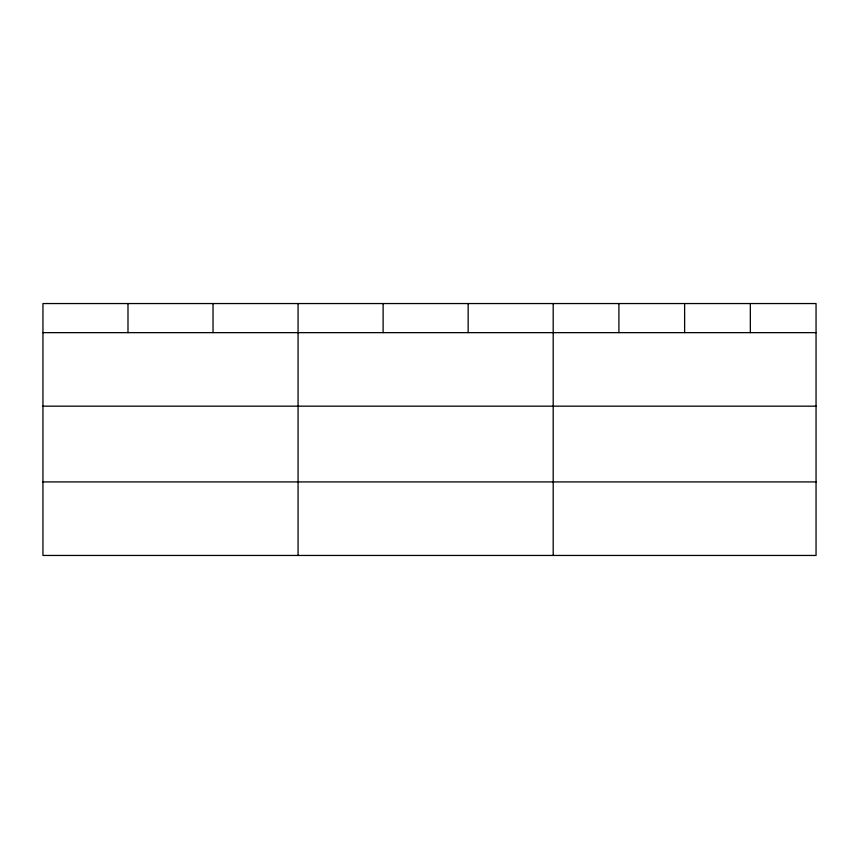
<?xml version="1.0" encoding="UTF-8"?>
<svg xmlns="http://www.w3.org/2000/svg" width="859" height="859" viewBox="0 0 859 859"><rect width="100%" height="100%" fill="white"/><g stroke="black" fill="none" stroke-linecap="round" stroke-linejoin="round"><path stroke-width="1.29" d="M816.05 406.167L816.05 303.549L42.95 303.549L42.95 555.451L816.05 555.451L816.05 406.167L42.95 406.167M42.95 332.648L816.05 332.648M42.95 481.92L816.05 481.92M750.336 303.549L750.336 332.648M684.623 303.549L684.623 332.648M618.909 303.549L618.909 332.648M553.196 303.549L553.196 555.451M468.155 303.549L468.155 332.648M383.114 303.549L383.114 332.648M298.073 303.549L298.073 555.451M213.032 303.549L213.032 332.648M127.991 303.549L127.991 332.648"/></g></svg>
